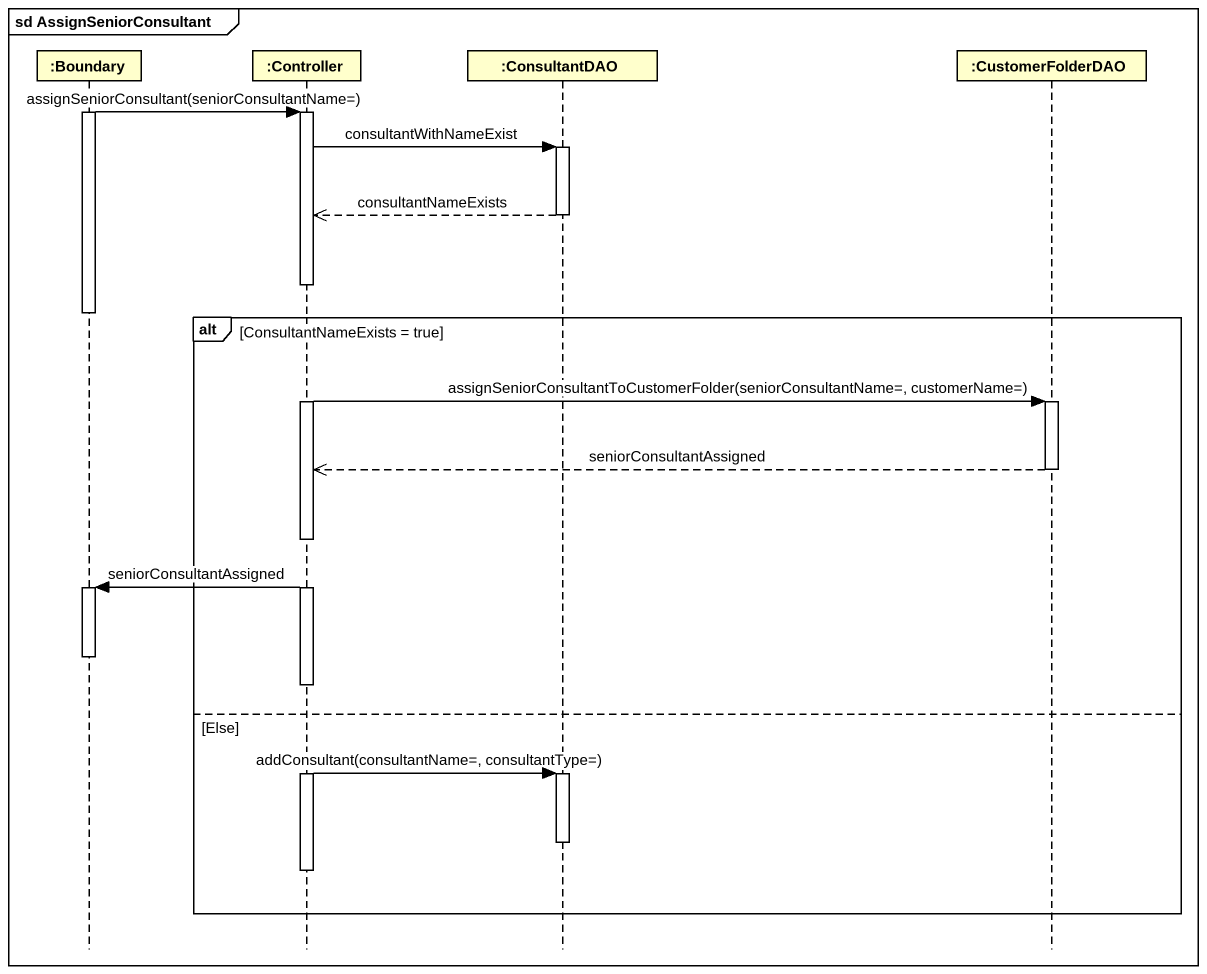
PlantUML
@startuml
mainframe sd AssignSeniorConsultant
hide footbox
participant ":Boundary" as Boundary_
participant ":Controller" as Controller
participant ":ConsultantDAO" as ConsultantDAO
participant ":CustomerFolderDAO" as CustomerFolderDAO

activate Boundary_
Boundary_ -> Controller : assignSeniorConsultant(seniorConsultantName=)
activate Controller
Controller -> ConsultantDAO : consultantWithNameExist
activate ConsultantDAO
ConsultantDAO -->> Controller : consultantNameExists
deactivate ConsultantDAO
deactivate Boundary_
alt ConsultantNameExists = true
  Controller -> CustomerFolderDAO : assignSeniorConsultantToCustomerFolder(seniorConsultantName=, customerName=)
  activate CustomerFolderDAO
  CustomerFolderDAO -->> Controller : seniorConsultantAssigned
  deactivate CustomerFolderDAO
  Controller -> Boundary_ : seniorConsultantAssigned
  activate Boundary_
  deactivate Boundary_
else Else
  Controller -> ConsultantDAO : addConsultant(consultantName=, consultantType=)
  activate ConsultantDAO
  deactivate ConsultantDAO
  deactivate Controller
end
@enduml
